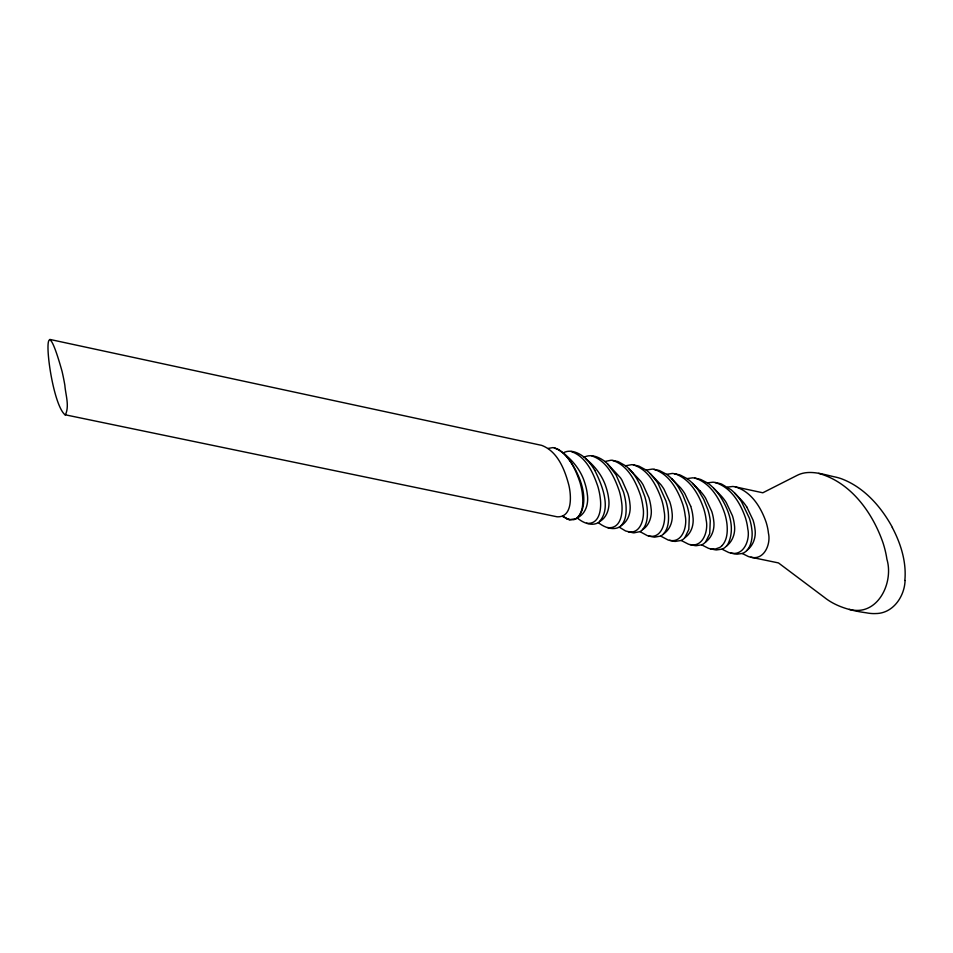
<?xml version="1.0" encoding="UTF-8"?>
<svg xmlns="http://www.w3.org/2000/svg" width="953" height="953" viewBox="0 0 953 953"><rect width="100%" height="100%" fill="white"/><g stroke="black" fill="none" stroke-linecap="round" stroke-linejoin="round"><path stroke-width="1.43" d="M905.076 580.52C904.528 596.507 893.032 613.482 875.771 613.553A25.695 12.186 19.9 0 1 866.086 612.767C851.267 610.754 836.138 606.858 824.274 597.305L778.47 562.925L750.881 557.207A10.233 4.848 19.9 0 1 748.248 556.469L742.256 553.479L737.157 554.169A9.899 4.694 19.9 0 1 734.68 553.848L730.701 553.026A9.721 4.61 19.9 0 1 728.592 552.454L722.005 549.178L716.418 549.929A9.399 4.455 19.9 0 1 714.416 549.643L710.426 548.821A9.316 4.42 19.9 0 1 708.293 548.237L701.658 544.842L696.071 545.712A8.994 4.265 19.9 0 1 694.058 545.426L690.043 544.592A8.827 4.181 19.9 0 1 688.447 544.175L681.216 540.47L675.117 541.423A8.506 4.038 19.9 0 1 673.604 541.185L669.566 540.339A8.434 3.991 19.9 0 1 667.958 539.922L660.667 536.074L654.568 537.147A8.124 3.848 19.9 0 1 653.043 536.92L648.981 536.074A8.041 3.812 19.9 0 1 647.361 535.646L639.999 531.631L633.924 532.858A7.743 3.669 19.9 0 1 632.387 532.632L625.549 530.952L619.247 527.164C612.434 530.654 603.928 527.128 598.377 522.649C591.61 526.509 582.855 522.732 577.399 518.087L573.849 519.707L569.263 519.54A6.635 3.145 19.9 0 1 567.631 519.099L562.556 516.383M579.031 515.752C583.522 509.14 583.141 500.468 582.271 492.88A221.489 105.009 19.9 0 0 579.889 482.111C575.302 468.757 568.333 452.83 553.979 447.791A6.635 3.145 19.9 0 0 552.8 447.624L548.106 448.422M746.783 550.596C751.524 545.759 752.941 536.062 751.774 528.998A176.484 83.673 19.9 0 0 749.368 518.17L741.577 501.838A77.384 36.691 19.9 0 0 734.763 493.142A42.754 20.263 19.9 0 0 731.189 489.842L721.624 484.1A9.947 4.717 19.9 0 0 719.05 483.362L715.072 482.504A9.685 4.586 19.9 0 0 713.035 482.182L707.34 482.861L700.86 479.562A9.423 4.467 19.9 0 0 698.811 478.99L694.808 478.132A9.28 4.408 19.9 0 0 692.748 477.822L687.053 478.609L680.525 475.19A9.03 4.277 19.9 0 0 678.453 474.606L674.438 473.748M722.16 545.521C727.246 539.863 727.687 531.643 727.008 524.424A181.892 86.235 19.9 0 0 724.661 513.31C719.884 499.265 711.272 484.434 696.834 478.692A9.351 4.431 19.9 0 0 694.808 478.132M747.331 550.012C753.609 545.021 756.265 536.539 754.919 528.629A140.651 66.686 19.9 0 0 753.001 519.969L746.747 506.889M713.714 488.281A56.572 26.815 19.9 0 1 715.667 490.402L717.156 492.177A78.075 37.012 19.9 0 1 718.133 493.428C728.33 507.639 736.24 527.736 727.782 544.413A56.763 26.91 19.9 0 1 726.508 546.045C732.952 541.113 735.68 532.536 734.346 524.543A144.237 68.378 19.9 0 0 732.44 515.752L726.222 502.505A62.195 29.483 19.9 0 0 720.468 495.143L713.714 488.281A34.284 16.249 19.9 0 0 707.4 482.837M660.691 536.086A32.605 15.451 19.9 0 0 663.467 533.942C668.827 528.2 668.911 519.421 668.256 512.047A196.294 93.06 19.9 0 0 665.897 500.849L658.356 484.041A103.996 49.306 19.9 0 0 656.462 481.146L650.256 473.629A32.819 15.558 19.9 0 0 646.205 470.067L639.022 466.196A8.148 3.86 19.9 0 0 637.462 465.779L633.4 464.909A8.029 3.8 19.9 0 0 631.815 464.647L625.609 465.791L618.39 461.752A7.767 3.681 19.9 0 0 616.805 461.323L612.731 460.454A7.648 3.621 19.9 0 0 611.135 460.204L604.929 461.502C599.354 457.154 590.872 453.568 584.153 457.214C578.662 452.699 569.918 448.887 563.271 452.913L558.661 449.578L554.241 447.85M663.502 533.954C670.662 529.118 673.211 520.314 672.008 512.13A155.553 73.75 19.9 0 0 669.84 501.957L664.015 489.234A75.918 35.988 19.9 0 0 660.894 484.708L650.256 473.629M619.247 527.164A32.057 15.2 19.9 0 0 621.022 525.746C626.609 519.838 626.502 510.677 625.811 503.101A208.04 98.624 19.9 0 0 623.453 491.855L616.115 475.011L607.526 463.837A32.199 15.272 19.9 0 0 604.929 461.502M621.034 525.746C628.527 521.053 631.1 512.047 629.921 503.732A164.547 78.003 19.9 0 0 627.789 493.309L622.023 480.276A86.711 41.11 19.9 0 0 620.415 477.739L607.526 463.837M598.377 522.649C612.326 509.378 601.939 484.672 594.827 470.46M599.663 521.589C607.645 516.955 610.099 506.853 608.562 498.074A169.563 80.386 19.9 0 0 606.12 487.4C602.653 476.035 595.113 466.434 586.035 458.929L584.153 457.214M577.506 518.015C592.206 500.921 578.447 469.126 564.45 454.009M578.197 517.408C586.44 512.762 588.74 502.624 587.251 493.809A174.899 82.911 19.9 0 0 584.82 483.004C581.354 471.378 573.718 461.514 564.379 453.938L563.342 452.985M575.862 518.646L570.311 519.719A6.504 3.085 19.9 0 1 568.5 519.361L566.654 518.73M646.182 470.067L652.4 469.079A8.41 3.991 19.9 0 1 653.972 469.341L658.011 470.21A8.529 4.05 19.9 0 1 659.559 470.615L666.671 474.344L672.365 473.438A8.887 4.217 19.9 0 1 674.438 473.748A8.958 4.253 19.9 0 1 676.475 474.308C690.758 480.121 699.085 494.976 703.79 508.878A186.776 88.546 19.9 0 1 706.149 520.028C708.544 530.273 703.314 547.653 690.043 544.592M727.52 487.102L732.714 486.483A10.185 4.836 19.9 0 1 735.251 486.852L762.817 492.784L796.946 475.464C809.061 469.09 823.261 474.499 835.483 477.06A24.826 11.77 19.9 0 1 841.404 478.751C864.097 487.281 881.072 506.627 892.425 527.486M64.959 414.734L65.471 414.698C69.617 405.799 65.543 394.721 64.852 385.25A788.941 374.029 19.9 0 0 62.064 371.372C38.096 285.638 48.603 400.856 64.959 414.734L557.124 516.8C572.729 517.622 571.347 495.56 568.846 485.16C564.819 469.769 557.743 451.412 541.685 445.373L49.854 339.423M628.301 531.786C641.512 534.395 645.014 516.335 642.906 506.71A203.156 96.313 19.9 0 0 640.547 495.477C635.794 481.515 627.848 465.302 612.731 460.454M648.981 536.074C662.216 538.85 666.314 520.993 664.098 511.165A197.39 93.585 19.9 0 0 661.739 499.968C656.891 486.03 648.683 469.603 633.4 464.909M669.566 540.339C682.825 543.27 687.482 525.639 685.171 515.609A191.934 91 19.9 0 0 682.813 504.435C677.94 490.199 669.375 474.082 653.972 469.341M730.701 553.026C743.983 556.338 750.333 539.458 747.771 528.808A177.258 84.031 19.9 0 0 745.413 517.705C740.362 503.065 730.88 487.114 715.072 482.504M750.881 557.207C764.163 560.626 771.06 544.02 768.428 533.156A172.85 81.946 19.9 0 0 766.081 522.089C760.959 507.318 751.178 491.426 735.251 486.852M849.278 609.324C877.344 617.02 894.033 582.962 886.909 559.244A304.245 144.237 19.9 0 0 882.966 542.674C872.448 512.488 850.779 482.301 818.687 473.379M710.426 548.821L715.334 549.023L719.694 547.499A37.62 17.833 19.9 0 0 722.136 545.521M591.956 455.975C606.93 460.883 614.554 477.131 619.259 490.962A209.279 99.219 19.9 0 1 621.618 502.219C623.036 511.165 621.713 527.64 609.527 527.736A7.433 3.526 19.9 0 1 607.526 527.486M571.085 451.472C585.904 456.451 593.207 472.736 597.853 486.423A215.771 102.293 19.9 0 1 600.211 497.716C601.534 506.543 600.628 523.018 588.644 523.388A7.088 3.359 19.9 0 1 586.631 523.149M562.782 516.288L568.322 519.266A6.647 3.145 19.9 0 0 569.525 519.599M625.621 465.791A32.473 15.391 19.9 0 1 628.92 468.745L640.69 481.17A80.922 38.37 19.9 0 1 643.072 484.767L648.874 497.645A159.925 75.823 19.9 0 1 651.018 507.949C652.424 516.145 649.1 525.711 642.548 529.63C647.706 523.662 647.802 515.037 647.087 507.592A201.988 95.765 19.9 0 0 644.728 496.358L640.607 485.696L636.759 478.68A90.178 42.754 19.9 0 0 632.78 473.022M699.919 490.807L692.652 483.397A56.977 27.018 19.9 0 1 695.309 486.34M734.703 493.154L741.208 499.896A62.41 29.591 19.9 0 1 746.687 506.877M695.321 486.34L696.19 487.4A81.815 38.787 19.9 0 1 698.239 490.104L703.636 499.134L707.9 509.736A185.811 88.093 19.9 0 1 710.259 520.874L709.699 533.775L705.601 542.043C712.332 537.027 714.941 528.498 713.678 520.421A147.989 70.165 19.9 0 0 711.784 511.523L705.589 498.109A63.47 30.091 19.9 0 0 699.99 490.807M690.699 506.234L684.85 493.678A69.938 33.152 19.9 0 0 680.645 487.876L671.496 478.525A57.692 27.351 19.9 0 1 674.903 482.337L675.129 482.611A85.282 40.431 19.9 0 1 678.059 486.59L682.729 494.678L686.946 505.316A190.898 90.499 19.9 0 1 689.305 516.478L688.816 529.439L684.838 537.754C691.723 532.906 694.07 524.269 692.891 516.288A151.396 71.773 19.9 0 0 690.699 506.234M642.298 529.856A32.295 15.308 19.9 0 1 640.023 531.643M628.956 468.733A55.417 26.267 19.9 0 1 632.744 473.022M578.971 515.728A35.058 16.618 19.9 0 1 575.91 518.682M726.138 546.331A32.736 15.522 19.9 0 1 722.076 549.214M590.074 463.408A95.264 45.16 19.9 0 1 594.791 470.46M586.059 458.929A52.463 24.873 19.9 0 1 590.026 463.408M666.695 474.332A33.248 15.76 19.9 0 1 671.46 478.525M705.506 542.043A33.331 15.796 19.9 0 1 701.718 544.878M687.089 478.597A33.736 15.987 19.9 0 1 692.593 483.409M684.552 537.992A32.986 15.641 19.9 0 1 681.252 540.494M746.664 550.608A32.223 15.284 19.9 0 1 742.327 553.526M892.282 527.474A281.933 133.658 19.9 0 1 904.85 580.448"/></g></svg>
